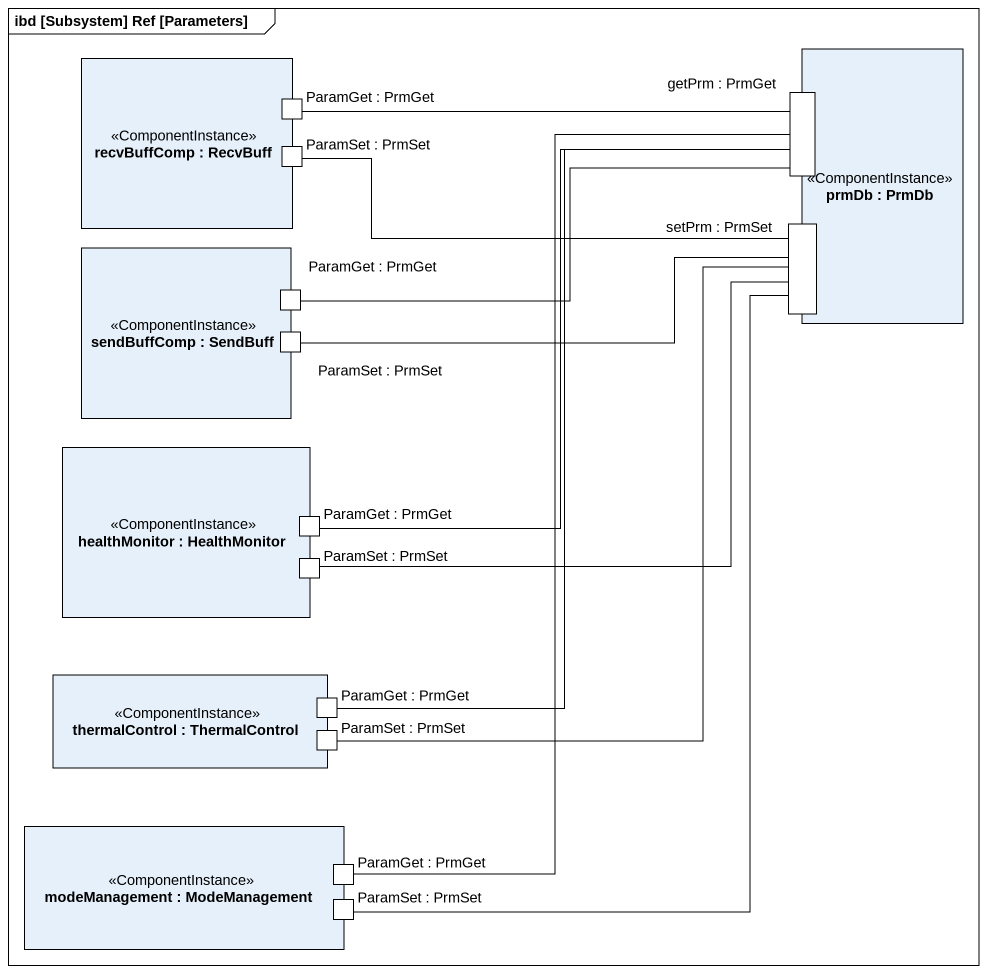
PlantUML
@startuml
mainframe ibd [Subsystem] Ref [Parameters]
rectangle "recvBuffComp : RecvBuff" as recvBuffComp <<ComponentInstance>> {
  port "ParamGet : PrmGet" as ParamGet_PrmGet
  port "ParamSet : PrmSet" as ParamSet_PrmSet
}
rectangle "prmDb : PrmDb" as prmDb <<ComponentInstance>> {
  port "getPrm : PrmGet" as getPrm_PrmGet
  port "setPrm : PrmSet" as setPrm_PrmSet
}
rectangle "sendBuffComp : SendBuff" as sendBuffComp <<ComponentInstance>> {
  port "ParamGet : PrmGet" as ParamGet_PrmGet_2
  port "ParamSet : PrmSet" as ParamSet_PrmSet_2
}
rectangle "healthMonitor : HealthMonitor" as healthMonitor <<ComponentInstance>> {
  port "ParamGet : PrmGet" as ParamGet_PrmGet_3
  port "ParamSet : PrmSet" as ParamSet_PrmSet_3
}
rectangle "thermalControl : ThermalControl" as thermalControl <<ComponentInstance>> {
  port "ParamGet : PrmGet" as ParamGet_PrmGet_4
  port "ParamSet : PrmSet" as ParamSet_PrmSet_4
}
rectangle "modeManagement : ModeManagement" as modeManagement <<ComponentInstance>> {
  port "ParamGet : PrmGet" as ParamGet_PrmGet_5
  port "ParamSet : PrmSet" as ParamSet_PrmSet_5
}
ParamGet_PrmGet -right- getPrm_PrmGet
ParamSet_PrmSet -right- setPrm_PrmSet
ParamGet_PrmGet_2 -right- getPrm_PrmGet
ParamSet_PrmSet_2 -right- setPrm_PrmSet
ParamGet_PrmGet_3 -up- getPrm_PrmGet
ParamSet_PrmSet_3 -up- setPrm_PrmSet
ParamGet_PrmGet_4 -up- getPrm_PrmGet
ParamSet_PrmSet_4 -up- setPrm_PrmSet
ParamGet_PrmGet_5 -up- getPrm_PrmGet
ParamSet_PrmSet_5 -up- setPrm_PrmSet
@enduml
